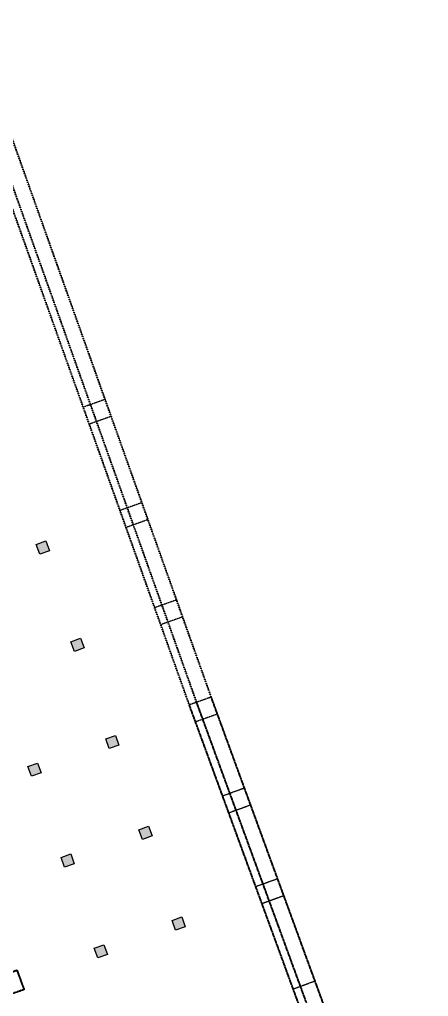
# Model space of a CAD drawing. Header units: millimetres. Extents: x 395197 to 699875, y 745 to 708816.
# Drawn here: x 531934 to 563594, y 186077 to 261817 of the extents above; entities that cross this region are included whole.
import ezdxf

# ---------------------------------------------------------------- set-up
doc = ezdxf.new("R2010")
doc.units = ezdxf.units.MM
doc.linetypes.add('DASH', pattern=[0.35, 0.25, -0.1])
for name, color, linetype, lineweight in [('COLUMN', 9, 'Continuous', 13), ('地墙', 4, 'Continuous', 40), ('暗梁暗柱', 4, 'Continuous', 40)]:
    doc.layers.add(name, color=color, linetype=linetype, lineweight=lineweight)
doc.layers.add('柱子', color=2, linetype='Continuous')
doc.layers.add('站台板下梁', color=4, linetype='Continuous')

msp = doc.modelspace()

# ---------------------------------------------------------------- hatches: boundary and pattern name
at = {"layer": 'COLUMN'}
for points in [[(534248, 220635), (533495, 220366), (533225, 221119), (533979, 221389)], [(536930, 213098), (536177, 212829), (535908, 213582), (536661, 213852)], [(539628, 205567), (538875, 205297), (538605, 206051), (539359, 206320)], [(533600, 203416), (532847, 203147), (532577, 203900), (533331, 204170)], [(542199, 198521), (541446, 198252), (541177, 199005), (541930, 199274)], [(536171, 196371), (535418, 196101), (535149, 196854), (535902, 197124)], [(544767, 191486), (544014, 191216), (543744, 191969), (544497, 192239)], [(538740, 189331), (537987, 189062), (537717, 189815), (538471, 190085)]]:
    msp.add_hatch(color=256, dxfattribs=at).paths.add_polyline_path(points)

# ---------------------------------------------------------------- linework, layer by layer
at = {"layer": '地墙', "linetype": 'DASH', "ltscale": 0.01}
for p, q in [((545658, 208854, 0), (526911, 261533, 0)), ((546787, 209259, 0), (528084, 261817, 0)), ((545093, 208650, 0), (526527, 260822, 0)), ((563594, 163238, 0), (546786, 209262, 0)), ((561942, 162514, 0), (545093, 208650, 0)), ((562493, 162755, 0), (545658, 208854, 0))]:
    msp.add_line(p, q, dxfattribs=at)
at = {"layer": '暗梁暗柱', "linetype": 'DASH', "ltscale": 1.5, "elevation": 0}
msp.add_lwpolyline([(530792, 187782), (531729, 188116), (532279, 186609), (531335, 186277)], dxfattribs=at)
at = {"layer": '柱子', "color": 7, "ltscale": 5, "elevation": 0}
for points in [[(534248, 220635), (533495, 220366), (533225, 221119), (533979, 221389), (534248, 220635)], [(536930, 213098), (536177, 212829), (535908, 213582), (536661, 213852), (536930, 213098)], [(539628, 205567), (538875, 205297), (538605, 206051), (539359, 206320), (539628, 205567)], [(533600, 203416), (532847, 203147), (532577, 203900), (533331, 204170), (533600, 203416)], [(542199, 198521), (541446, 198252), (541177, 199005), (541930, 199274), (542199, 198521)], [(536171, 196371), (535418, 196101), (535149, 196854), (535902, 197124), (536171, 196371)], [(544767, 191486), (544014, 191216), (543744, 191969), (544497, 192239), (544767, 191486)], [(538740, 189331), (537987, 189062), (537717, 189815), (538471, 190085), (538740, 189331)]]:
    msp.add_lwpolyline(points, dxfattribs=at)
at = {"layer": '站台板下梁', "color": 2, "linetype": 'DASH', "ltscale": 1.5}
for p, q in [((547655, 201636, 0), (549346, 202253, 0)), ((548135, 200321, 0), (549826, 200938, 0)), ((550223, 194604, 0), (551914, 195221, 0)), ((550703, 193289, 0), (552394, 193906, 0)), ((553123, 186664, 0), (554813, 187282, 0))]:
    msp.add_line(p, q, dxfattribs=at)
at = {"layer": '站台板下梁', "color": 2, "linetype": 'DASH', "ltscale": 1.5, "elevation": 0}
for points in [[(538564, 232366), (536869, 231763)], [(539034, 231047), (537338, 230444)], [(541414, 224358), (539718, 223755)], [(541883, 223039), (540188, 222436)], [(544096, 216821), (542400, 216218)], [(544566, 215502), (542870, 214899)], [(546778, 209284), (545083, 208681)], [(547248, 207965), (545552, 207362)]]:
    msp.add_lwpolyline(points, dxfattribs=at)

doc.saveas('drawing.dxf')
